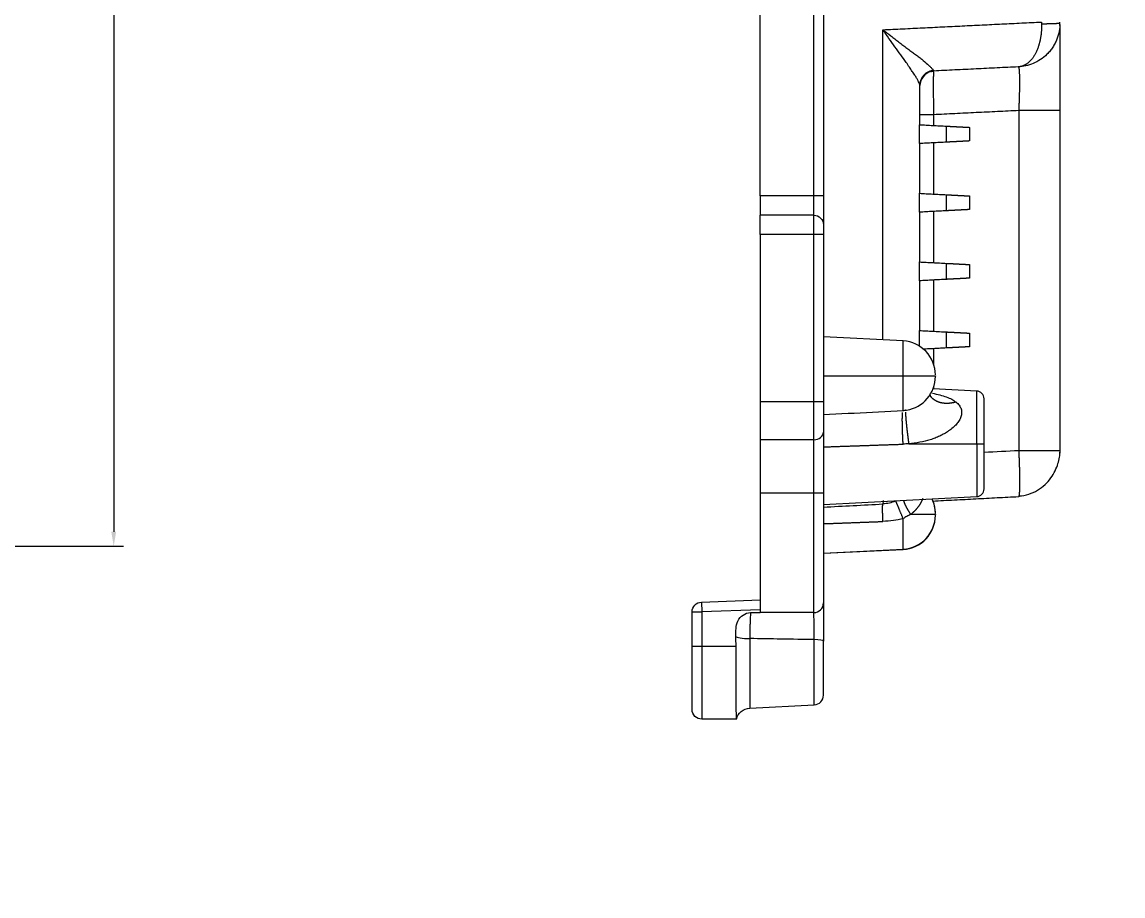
# Model space of a CAD drawing. Header units: millimetres. Extents: x 958 to 3026, y 447 to 1692.
# Drawn here: x 1564.4 to 1677.5, y 1244.9 to 1334.7 of the extents above; entities that cross this region are included whole.
import ezdxf

# ---------------------------------------------------------------- set-up
doc = ezdxf.new("R2010")
doc.units = ezdxf.units.MM
doc.layers.add('2', color=7, linetype='Continuous', true_color=0xffffff)
doc.layers.add('尺寸线层2', color=3, linetype='Continuous')
doc.styles.get("Standard").update_dxf_attribs({"font": 'txt', "bigfont": 'gbcbig.shx'})
doc.styles.add('标准', font='txt.shx')
doc.dimstyles.new('小粟 Standard', dxfattribs={"dimtxt": 2.5, "dimasz": 1.5, "dimexe": 1, "dimexo": 0.05, "dimgap": 0.3, "dimtad": 1, "dimzin": 0, "dimdsep": 46, "dimtxsty": 'Standard', "dimcen": 0.09, "dimadec": 1, "dimazin": 0, "dimtfac": 1, "dimtmove": 0, "dimatfit": 3, "dimfxl": 1, "dimtolj": 1, "dimtzin": 0, "dimlwd": 13, "dimlwe": 13, "dimarcsym": 0})

# ---------------------------------------------------------------- blocks, each defined once
blk = doc.blocks.new('*D89')
at = {"layer": 'Defpoints', "color": 0}
for p in [(1542.12, 1289.12), (1377.35, 1286.29), (2714.27, 1257.88), (2553.92, 1243.63), (1542.12, 1224.19), (2714.27, 1211.35)]:
    blk.add_point(p, dxfattribs=at)
at = {"layer": '尺寸线层2', "color": 0, "lineweight": 13}
for p, q in [((1542.12, 1289.07), (1542.12, 1223.19)), ((1377.35, 1286.24), (1377.35, 1223.19)), ((2714.27, 1257.83), (2714.27, 1210.35)), ((2553.92, 1243.58), (2553.92, 1210.35)), ((1378.85, 1224.19), (1540.62, 1224.19)), ((2555.42, 1211.35), (2712.77, 1211.35))]:
    blk.add_line(p, q, dxfattribs=at)
at = {"layer": '尺寸线层2', "color": 0}
for points in [[(1378.85, 1224.44), (1378.85, 1223.94), (1377.35, 1224.19)], [(1540.62, 1224.44), (1540.62, 1223.94), (1542.12, 1224.19)], [(2555.42, 1211.6), (2555.42, 1211.1), (2553.92, 1211.35)], [(2712.77, 1211.6), (2712.77, 1211.1), (2714.27, 1211.35)]]:
    blk.add_solid(points, dxfattribs=at)
at = {"layer": '尺寸线层2', "color": 0, "insert": (1459.74, 1225.74), "char_height": 2.5, "attachment_point": 5}
blk.add_mtext('\\A1;164.8', dxfattribs=at)
at = {"layer": '尺寸线层2', "color": 0, "insert": (2634.1, 1212.9), "char_height": 2.5, "attachment_point": 5, "style": '标准'}
blk.add_mtext('\\A1;160.35%%P0.2', dxfattribs=at)
blk = doc.blocks.new('*D87')
at = {"layer": 'Defpoints', "color": 0}
for p in [(1536.68, 1447.9), (1536.68, 1280.86), (1573.78, 1280.86)]:
    blk.add_point(p, dxfattribs=at)
at = {"layer": '尺寸线层2', "color": 0, "lineweight": 13}
for p, q in [((1536.73, 1447.9), (1574.78, 1447.9)), ((1573.78, 1446.4), (1573.78, 1282.36)), ((1536.73, 1280.86), (1574.78, 1280.86))]:
    blk.add_line(p, q, dxfattribs=at)
at = {"layer": '尺寸线层2', "color": 0}
for points in [[(1573.53, 1446.4), (1574.03, 1446.4), (1573.78, 1447.9)], [(1573.53, 1282.36), (1574.03, 1282.36), (1573.78, 1280.86)]]:
    blk.add_solid(points, dxfattribs=at)
at = {"layer": '尺寸线层2', "color": 0, "insert": (1572.23, 1364.07), "char_height": 2.5, "attachment_point": 5, "rotation": 90}
blk.add_mtext('\\A1;167', dxfattribs=at)

msp = doc.modelspace()

# ---------------------------------------------------------------- linework, layer by layer
at = {"layer": '2', "color": 7, "linetype": 'Continuous', "lineweight": 20}
for p, q in [((1640.222, 1316.893), (1640.222, 1411.893)), ((1646.722, 1411.893), (1646.722, 1316.893)), ((1656.622, 1324.185), (1656.622, 1328.259)), ((1671.022, 1325.642), (1671.022, 1290.683)), ((1656.576, 1322.248), (1656.576, 1324.187)), ((1661.722, 1323.918), (1661.722, 1322.518)), ((1656.622, 1317.135), (1656.622, 1322.25)), ((1656.576, 1315.198), (1656.576, 1317.137)), ((1640.222, 1316.893), (1640.222, 1314.893)), ((1646.722, 1316.893), (1646.722, 1313.893)), ((1661.722, 1316.868), (1661.722, 1315.468)), ((1645.722, 1314.893), (1640.222, 1314.893)), ((1640.222, 1312.893), (1640.222, 1314.893)), ((1656.622, 1310.085), (1656.622, 1315.2)), ((1646.722, 1313.893), (1646.722, 1312.893)), ((1640.222, 1312.893), (1640.222, 1295.722)), ((1646.722, 1312.893), (1646.722, 1295.722)), ((1656.576, 1308.148), (1656.576, 1310.087)), ((1661.722, 1309.818), (1661.722, 1308.418)), ((1656.622, 1303.035), (1656.622, 1308.15)), ((1654.905, 1301.964), (1646.724, 1302.393)), ((1656.576, 1301.437), (1656.576, 1303.037)), ((1661.722, 1302.768), (1661.722, 1301.368)), ((1658.222, 1298.393), (1658.222, 1298.393)), ((1662.464, 1296.818), (1657.986, 1297.052)), ((1640.222, 1295.722), (1640.222, 1291.819)), ((1646.722, 1295.722), (1646.722, 1292.599)), ((1651.761, 1294.657), (1654.905, 1294.822)), ((1646.722, 1292.599), (1646.722, 1286.329)), ((1640.222, 1291.819), (1640.222, 1286.332)), ((1640.222, 1286.332), (1640.222, 1274.043)), ((1646.722, 1286.329), (1646.722, 1275.043)), ((1646.722, 1285.143), (1662.464, 1285.968)), ((1658.222, 1284.143), (1658.222, 1284.143)), ((1646.722, 1280.143), (1654.905, 1280.572)), ((1646.725, 1280.143), (1654.893, 1280.542)), ((1634.187, 1275.127), (1640.222, 1275.343)), ((1633.222, 1270.611), (1633.222, 1274.128)), ((1639.222, 1274.043), (1640.222, 1274.043)), ((1645.722, 1274.043), (1640.222, 1274.043)), ((1646.722, 1265.563), (1646.722, 1271.123)), ((1639.144, 1264.217), (1645.775, 1264.565)), ((1637.769, 1263.093), (1634.222, 1263.093))]:
    msp.add_line(p, q, dxfattribs=at)
at = {"layer": '2', "color": 155, "linetype": 'Continuous', "lineweight": 13}
for p, q in [((1645.722, 1316.893), (1645.722, 1411.893)), ((1652.832, 1302.073), (1652.832, 1333.946)), ((1658.036, 1325.214), (1658.036, 1324.111)), ((1666.781, 1325.642), (1666.781, 1290.683)), ((1659.353, 1322.393), (1659.353, 1324.042)), ((1658.036, 1322.324), (1658.036, 1317.061)), ((1659.353, 1315.343), (1659.353, 1316.992)), ((1645.722, 1316.893), (1640.222, 1316.893)), ((1645.722, 1314.893), (1645.722, 1316.893)), ((1646.722, 1316.893), (1645.722, 1316.893)), ((1645.722, 1312.893), (1645.722, 1314.893)), ((1658.036, 1315.274), (1658.036, 1310.011)), ((1645.722, 1312.893), (1640.222, 1312.893)), ((1646.722, 1312.893), (1645.722, 1312.893)), ((1645.722, 1295.722), (1645.722, 1312.893)), ((1659.353, 1308.293), (1659.353, 1309.942)), ((1658.036, 1308.224), (1658.036, 1302.961)), ((1659.353, 1301.243), (1659.353, 1302.892)), ((1654.905, 1298.393), (1654.905, 1301.964)), ((1658.036, 1301.174), (1658.036, 1299.595)), ((1646.722, 1298.393), (1654.905, 1298.393)), ((1654.905, 1298.393), (1658.222, 1298.393)), ((1654.905, 1294.822), (1654.905, 1298.393)), ((1658.036, 1297.19), (1658.036, 1297.05)), ((1662.464, 1291.393), (1662.464, 1296.818)), ((1645.722, 1295.722), (1640.222, 1295.722)), ((1646.722, 1295.722), (1645.722, 1295.722)), ((1645.722, 1291.819), (1645.722, 1295.722)), ((1645.722, 1291.819), (1640.222, 1291.819)), ((1645.722, 1286.332), (1645.722, 1291.819)), ((1655.481, 1291.393), (1662.464, 1291.393)), ((1662.464, 1291.393), (1663.222, 1291.393)), ((1662.464, 1291.393), (1662.464, 1285.968)), ((1645.722, 1286.332), (1640.222, 1286.332)), ((1645.722, 1274.043), (1645.722, 1286.332)), ((1654.905, 1280.572), (1654.905, 1283.708)), ((1658.222, 1284.143), (1655.675, 1284.143)), ((1654.893, 1280.571), (1654.893, 1280.542)), ((1634.187, 1275.127), (1634.222, 1274.128)), ((1633.222, 1274.128), (1634.222, 1274.128)), ((1640.222, 1274.342), (1634.222, 1274.128)), ((1634.222, 1274.128), (1634.222, 1270.611)), ((1633.222, 1270.611), (1634.222, 1270.611)), ((1634.222, 1270.611), (1637.732, 1270.611)), ((1639.144, 1271.38), (1639.144, 1264.217)), ((1645.775, 1264.565), (1645.775, 1271.274))]:
    msp.add_line(p, q, dxfattribs=at)
at = {"layer": '2', "color": 7, "linetype": 'Continuous', "lineweight": 20, "extrusion": (0, 0, -1)}
for centre, radius, start, end in [((-1645.722, 1313.893), 1, 90, 180), ((-1634.222, 1274.128), 1, 0, 87.95459), ((-1634.222, 1264.093), 1, 270, 0), ((-1639.222, 1262.719), 1.5, 14.4357, 87)]:
    msp.add_arc(centre, radius, start, end, dxfattribs=at)
at = {"layer": '2', "color": 7, "linetype": 'Continuous', "lineweight": 20}
for centre, radius, start, end in [((1654.722, 1298.469), 3.5, 0, 87), ((1654.722, 1298.317), 3.5, 278.92133, 0), ((1662.422, 1296.019), 0.8, 0, 87), ((1654.722, 1298.317), 3.5, 273, 278.92133), ((1662.422, 1286.767), 0.8, 273, 0), ((1654.722, 1284.219), 3.5, 0, 25.53711), ((1654.722, 1284.247), 3.5, 0, 20.72518), ((1654.722, 1284.038), 3.5, 272.8, 0), ((1654.722, 1284.067), 3.5, 273, 0), ((1645.722, 1275.043), 1, 270, 360), ((1645.722, 1265.563), 1, 273, 0)]:
    msp.add_arc(centre, radius, start, end, dxfattribs=at)
at = {"layer": '2', "color": 155, "linetype": 'Continuous', "lineweight": 13}
for centre, major_axis, ratio, start_param, end_param in [((1645.722, 1292.599), (-1, 0), 0.7806313, 1.5707963, 3.1415927), ((1645.722, 1286.329), (-1, 0), 0.0032007, 3.1415927, 4.712389), ((1639.222, 1271.619), (1.5, 0), 0.1598368, 3.1921254, 4.6600291), ((1645.722, 1271.123), (-1, 0), 0.1511922, 3.1415927, 4.6600291)]:
    msp.add_ellipse(centre, major_axis=major_axis, ratio=ratio, start_param=start_param, end_param=end_param, dxfattribs=at)
for points, degree in [([(1652.832, 1333.946), (1669.127, 1334.743)], 1), ([(1669.127, 1334.743), (1669.128, 1334.691), (1669.129, 1334.639), (1669.13, 1334.587), (1669.131, 1334.535)], 4), ([(1658.04, 1329.744), (1657.586, 1329.72), (1657.141, 1329.524), (1656.795, 1329.161), (1656.622, 1328.71), (1656.622, 1328.259)], 5), ([(1658.04, 1329.744), (1658.043, 1329.732), (1658.046, 1329.72), (1658.049, 1329.707)], 3), ([(1658.036, 1325.214), (1657.37, 1325.214), (1656.779, 1325.214), (1656.649, 1325.214)], 3), ([(1666.781, 1325.642), (1658.036, 1325.214)], 1), ([(1646.722, 1291.075), (1648.359, 1291.131), (1649.996, 1291.188), (1651.632, 1291.244), (1653.269, 1291.301), (1654.905, 1291.358)], 5), ([(1655.481, 1291.393), (1655.289, 1291.381), (1655.097, 1291.369), (1654.905, 1291.358)], 3), ([(1666.781, 1290.683), (1665.595, 1290.621), (1664.409, 1290.559), (1663.222, 1290.497)], 3), ([(1652.832, 1285.21), (1652.857, 1285.212), (1652.877, 1285.337), (1652.887, 1285.572)], 3), ([(1654.905, 1283.708), (1654.659, 1284.3), (1654.425, 1284.864), (1654.246, 1285.296), (1654.158, 1285.511), (1654.159, 1285.512)], 5), ([(1654.936, 1285.596), (1654.987, 1285.39), (1655.093, 1285.123), (1655.252, 1284.812), (1655.451, 1284.477), (1655.675, 1284.143)], 5), ([(1652.832, 1283.41), (1652.805, 1284.013), (1652.79, 1284.574), (1652.79, 1284.997), (1652.805, 1285.209), (1652.832, 1285.21)], 5), ([(1646.722, 1283.182), (1647.944, 1283.229), (1649.166, 1283.275), (1650.388, 1283.321), (1651.61, 1283.366), (1652.832, 1283.41)], 5)]:
    msp.add_open_spline(points, degree=degree, dxfattribs=at)
for points, degree, knots in [([(1669.131, 1334.535), (1669.145, 1333.891), (1669.091, 1333.25), (1668.97, 1332.651), (1668.573, 1331.441), (1667.959, 1330.629), (1667.572, 1330.319), (1667.161, 1330.153), (1666.742, 1330.133)], 5, [0, 0, 0, 0, 0, 0, 0.4407126, 0.4407126, 0.4407126, 1, 1, 1, 1, 1, 1]), ([(1671.014, 1334.619), (1670.989, 1334.606), (1670.92, 1334.594), (1670.808, 1334.583), (1670.485, 1334.561), (1670.016, 1334.545), (1669.734, 1334.539), (1669.434, 1334.535), (1669.131, 1334.535)], 5, [0, 0, 0, 0, 0, 0, 0.4672519, 0.4672519, 0.4672519, 1, 1, 1, 1, 1, 1]), ([(1652.832, 1333.946), (1653.104, 1333.739), (1653.515, 1333.428), (1654.054, 1333.005), (1654.462, 1332.686), (1654.869, 1332.368), (1655.277, 1332.057), (1655.683, 1331.753), (1656.087, 1331.471), (1656.472, 1331.194), (1656.936, 1330.821), (1657.287, 1330.509), (1657.515, 1330.306), (1657.579, 1330.249), (1657.622, 1330.21), (1657.732, 1330.11), (1657.879, 1329.968), (1658.008, 1329.824), (1658.029, 1329.77), (1658.04, 1329.744)], 3, [0, 0, 0, 0, 0.1205685, 0.1820483, 0.2442479, 0.3071042, 0.3705433, 0.4344817, 0.4988281, 0.5609084, 0.6233468, 0.7498659, 0.781979, 0.7902816, 0.7988663, 0.8158209, 0.8808658, 0.9420125, 1, 1, 1, 1]), ([(1658.033, 1329.629), (1658.033, 1329.628), (1658.027, 1329.577), (1658.016, 1329.396), (1658.004, 1328.966), (1657.998, 1328.369), (1658.001, 1327.647), (1658.009, 1326.848), (1658.022, 1326.028), (1658.031, 1325.479), (1658.036, 1325.214)], 3, [0, 0, 0, 0, 0.0019605, 0.145311, 0.2933019, 0.4429835, 0.5911966, 0.7349611, 0.8722912, 1, 1, 1, 1]), ([(1666.742, 1330.133), (1666.777, 1330.134), (1666.807, 1330.033), (1666.831, 1329.827), (1666.868, 1329.13), (1666.865, 1327.998), (1666.849, 1327.248), (1666.82, 1326.445), (1666.781, 1325.642)], 5, [0, 0, 0, 0, 0, 0, 0.4320695, 0.4320695, 0.4320695, 1, 1, 1, 1, 1, 1]), ([(1671.022, 1325.642), (1671.022, 1325.642), (1670.574, 1325.642), (1669.015, 1325.642), (1667.914, 1325.642), (1666.781, 1325.642)], 3, [0, 0, 0, 0, 0.5, 0.5, 1, 1, 1, 1]), ([(1660.34, 1295.684), (1660.402, 1295.631), (1660.523, 1295.528), (1660.671, 1295.357), (1660.785, 1295.177), (1660.866, 1294.989), (1660.912, 1294.793), (1660.924, 1294.59), (1660.901, 1294.38), (1660.83, 1294.11), (1660.676, 1293.779), (1660.4, 1293.404), (1660.031, 1293.041), (1659.601, 1292.717), (1659.142, 1292.431), (1658.677, 1292.189), (1658.193, 1291.981), (1657.514, 1291.745), (1656.611, 1291.52), (1655.864, 1291.436), (1655.481, 1291.393)], 3, [0, 0, 0, 0, 0.0349379, 0.0679826, 0.099474, 0.1298015, 0.1593982, 0.1887278, 0.2182661, 0.2484786, 0.302825, 0.3599614, 0.4219291, 0.4903317, 0.5519385, 0.6132188, 0.6747547, 0.7370232, 0.8651695, 1, 1, 1, 1]), ([(1660.34, 1295.684), (1659.754, 1295.517), (1659.175, 1295.471), (1658.649, 1295.558), (1658.177, 1295.79), (1657.844, 1296.143), (1657.818, 1296.173), (1657.793, 1296.203), (1657.769, 1296.233)], 5, [0, 0, 0, 0, 0, 0, 0.9192231, 0.9192231, 0.9192231, 1, 1, 1, 1, 1, 1]), ([(1657.914, 1296.587), (1658.173, 1296.538), (1658.664, 1296.432), (1659.329, 1296.23), (1659.897, 1295.993), (1660.197, 1295.784), (1660.34, 1295.684)], 3, [0, 0, 0, 0, 0.284451, 0.5455878, 0.7827497, 1, 1, 1, 1]), ([(1654.905, 1291.358), (1654.874, 1291.923), (1654.849, 1292.487), (1654.832, 1293.019), (1654.819, 1293.725), (1654.826, 1294.245), (1654.83, 1294.395), (1654.836, 1294.519), (1654.845, 1294.616)], 5, [0, 0, 0, 0, 0, 0, 0.6666804, 0.6666804, 0.6666804, 1, 1, 1, 1, 1, 1]), ([(1655.15, 1294.644), (1655.149, 1294.547), (1655.153, 1294.422), (1655.161, 1294.273), (1655.198, 1293.754), (1655.27, 1293.049), (1655.331, 1292.517), (1655.403, 1291.955), (1655.481, 1291.393)], 5, [0, 0, 0, 0, 0, 0, 0.3333193, 0.3333193, 0.3333193, 1, 1, 1, 1, 1, 1]), ([(1671.022, 1290.683), (1671.022, 1290.683), (1670.893, 1290.683), (1670.636, 1290.683), (1669.888, 1290.683), (1668.766, 1290.683), (1668.134, 1290.683), (1667.461, 1290.683), (1666.781, 1290.683)], 5, [0, 0, 0, 0, 0, 0, 0.5, 0.5, 0.5, 1, 1, 1, 1, 1, 1]), ([(1666.781, 1290.683), (1666.802, 1290.256), (1666.821, 1289.829), (1666.837, 1289.408), (1666.874, 1288.172), (1666.88, 1287.13), (1666.868, 1286.576), (1666.842, 1286.206), (1666.804, 1286.034)], 5, [0, 0, 0, 0, 0, 0, 0.3284341, 0.3284341, 0.3284341, 1, 1, 1, 1, 1, 1]), ([(1655.675, 1284.143), (1656.032, 1284.404), (1656.344, 1284.711), (1656.589, 1285.043), (1656.786, 1285.391), (1656.923, 1285.701), (1656.935, 1285.728), (1656.946, 1285.753), (1656.956, 1285.779)], 5, [0, 0, 0, 0, 0, 0, 0.9144937, 0.9144937, 0.9144937, 1, 1, 1, 1, 1, 1]), ([(1654.905, 1283.708), (1654.574, 1283.632), (1653.891, 1283.476), (1653.191, 1283.433), (1652.832, 1283.41)], 3, [0, 0, 0, 0, 0.4854715, 1, 1, 1, 1]), ([(1639.222, 1274.043), (1639.216, 1273.963), (1639.21, 1273.863), (1639.195, 1273.574), (1639.186, 1273.361), (1639.174, 1272.978), (1639.169, 1272.82), (1639.159, 1272.395), (1639.153, 1272.113), (1639.147, 1271.682), (1639.145, 1271.529), (1639.144, 1271.38)], 3, [0, 0, 0, 0, 0.1744093, 0.1744093, 0.4365229, 0.4365229, 0.598273, 0.598273, 0.8595889, 0.8595889, 1, 1, 1, 1]), ([(1645.775, 1271.274), (1645.774, 1271.55), (1645.772, 1271.837), (1645.766, 1272.386), (1645.763, 1272.655), (1645.754, 1273.14), (1645.749, 1273.361), (1645.738, 1273.728), (1645.732, 1273.877), (1645.725, 1274.003), (1645.724, 1274.024), (1645.722, 1274.043)], 3, [0, 0, 0, 0, 0.2362992, 0.2362992, 0.4726551, 0.4726551, 0.7095276, 0.7095276, 0.9470482, 0.9470482, 1, 1, 1, 1]), ([(1634.222, 1270.611), (1634.222, 1268.643), (1634.222, 1266.687), (1634.222, 1263.903), (1634.222, 1263.093), (1634.222, 1263.093)], 3, [0, 0, 0, 0, 0.4999999, 0.4999999, 1, 1, 1, 1]), ([(1645.775, 1271.274), (1644.642, 1271.289), (1643.509, 1271.305), (1641.299, 1271.341), (1640.221, 1271.359), (1639.144, 1271.38)], 3, [0, 0, 0, 0, 0.512521, 0.512521, 1, 1, 1, 1])]:
    msp.add_open_spline(points, degree=degree, knots=knots, dxfattribs=at)
at = {"layer": '2', "color": 7, "linetype": 'Continuous', "lineweight": 20}
for points, degree, knots in [([(1671.018, 1334.478), (1671.015, 1334.393), (1671.005, 1334.169), (1670.953, 1333.804), (1670.855, 1333.384), (1670.711, 1332.964), (1670.523, 1332.55), (1670.289, 1332.151), (1670.011, 1331.772), (1669.605, 1331.326), (1669.037, 1330.862), (1668.292, 1330.463), (1667.513, 1330.208), (1666.997, 1330.157), (1666.742, 1330.133)], 3, [0, 0, 0, 0, 0.0354918, 0.0940949, 0.1549745, 0.2180624, 0.2832389, 0.35034, 0.4191672, 0.489499, 0.6196411, 0.7490488, 0.8761864, 1, 1, 1, 1]), ([(1671.022, 1334.413), (1671.022, 1334.252), (1671.022, 1333.313), (1671.022, 1330.683), (1671.022, 1328.3), (1671.022, 1326.573), (1671.022, 1325.642)], 2, [0, 0, 0, 0.1250298, 0.4166865, 0.7083433, 0.8541716, 1, 1, 1]), ([(1656.622, 1328.259), (1656.619, 1328.288), (1656.611, 1328.347), (1656.549, 1328.504), (1656.446, 1328.713), (1656.295, 1328.978), (1656.096, 1329.299), (1655.848, 1329.676), (1655.553, 1330.108), (1655.163, 1330.678), (1654.665, 1331.376), (1654.058, 1332.196), (1653.433, 1333.051), (1653.033, 1333.647), (1652.832, 1333.946)], 3, [0, 0, 0, 0, 0.0465625, 0.0969864, 0.1517579, 0.2112018, 0.2755169, 0.3448087, 0.419117, 0.498441, 0.6213769, 0.7462133, 0.8725003, 1, 1, 1, 1]), ([(1659.353, 1324.042), (1659.477, 1324.035), (1659.716, 1324.023), (1660.061, 1324.005), (1660.409, 1323.986), (1660.635, 1323.975), (1660.888, 1323.961), (1661.147, 1323.948), (1661.312, 1323.939), (1661.477, 1323.931), (1661.636, 1323.922), (1661.701, 1323.919), (1661.722, 1323.918), (1661.722, 1323.918)], 2, [0, 0, 0, 0.0625, 0.125, 0.25, 0.3316327, 0.3928571, 0.5, 0.5816327, 0.6428571, 0.75, 0.875, 0.9375, 1, 1, 1]), ([(1661.722, 1322.518), (1661.722, 1322.518), (1661.701, 1322.517), (1661.637, 1322.513), (1661.495, 1322.506), (1661.365, 1322.499), (1661.183, 1322.489), (1660.924, 1322.476), (1660.713, 1322.465), (1660.452, 1322.451), (1660.062, 1322.431), (1659.717, 1322.413), (1659.478, 1322.4), (1659.353, 1322.393)], 2, [0, 0, 0, 0.0625, 0.125, 0.25, 0.3316327, 0.3928571, 0.5, 0.5816327, 0.6428571, 0.75, 0.875, 0.9375, 1, 1, 1]), ([(1659.353, 1316.992), (1659.477, 1316.985), (1659.716, 1316.973), (1660.061, 1316.955), (1660.409, 1316.936), (1660.635, 1316.925), (1660.888, 1316.911), (1661.147, 1316.898), (1661.312, 1316.889), (1661.477, 1316.881), (1661.636, 1316.872), (1661.701, 1316.869), (1661.722, 1316.868), (1661.722, 1316.868)], 2, [0, 0, 0, 0.0625, 0.125, 0.25, 0.3316327, 0.3928571, 0.5, 0.5816327, 0.6428571, 0.75, 0.875, 0.9375, 1, 1, 1]), ([(1661.722, 1315.468), (1661.722, 1315.468), (1661.701, 1315.467), (1661.637, 1315.463), (1661.495, 1315.456), (1661.365, 1315.449), (1661.183, 1315.439), (1660.924, 1315.426), (1660.713, 1315.415), (1660.452, 1315.401), (1660.062, 1315.381), (1659.717, 1315.363), (1659.478, 1315.35), (1659.353, 1315.343)], 2, [0, 0, 0, 0.0625, 0.125, 0.25, 0.3316327, 0.3928571, 0.5, 0.5816327, 0.6428571, 0.75, 0.875, 0.9375, 1, 1, 1]), ([(1659.353, 1309.942), (1659.477, 1309.935), (1659.716, 1309.923), (1660.061, 1309.905), (1660.409, 1309.886), (1660.635, 1309.875), (1660.888, 1309.861), (1661.147, 1309.848), (1661.312, 1309.839), (1661.477, 1309.831), (1661.636, 1309.822), (1661.701, 1309.819), (1661.722, 1309.818), (1661.722, 1309.818)], 2, [0, 0, 0, 0.0625, 0.125, 0.25, 0.3316327, 0.3928571, 0.5, 0.5816327, 0.6428571, 0.75, 0.875, 0.9375, 1, 1, 1]), ([(1661.722, 1308.418), (1661.722, 1308.418), (1661.701, 1308.417), (1661.637, 1308.413), (1661.495, 1308.406), (1661.365, 1308.399), (1661.183, 1308.389), (1660.924, 1308.376), (1660.713, 1308.365), (1660.452, 1308.351), (1660.062, 1308.331), (1659.717, 1308.313), (1659.478, 1308.3), (1659.353, 1308.293)], 2, [0, 0, 0, 0.0625, 0.125, 0.25, 0.3316327, 0.3928571, 0.5, 0.5816327, 0.6428571, 0.75, 0.875, 0.9375, 1, 1, 1]), ([(1659.353, 1302.892), (1659.477, 1302.885), (1659.716, 1302.873), (1660.061, 1302.855), (1660.409, 1302.836), (1660.635, 1302.825), (1660.888, 1302.811), (1661.147, 1302.798), (1661.312, 1302.789), (1661.477, 1302.781), (1661.636, 1302.772), (1661.701, 1302.769), (1661.722, 1302.768), (1661.722, 1302.768)], 2, [0, 0, 0, 0.0625, 0.125, 0.25, 0.3316327, 0.3928571, 0.5, 0.5816327, 0.6428571, 0.75, 0.875, 0.9375, 1, 1, 1]), ([(1661.722, 1301.368), (1661.722, 1301.368), (1661.701, 1301.367), (1661.637, 1301.363), (1661.495, 1301.356), (1661.365, 1301.349), (1661.183, 1301.339), (1660.924, 1301.326), (1660.713, 1301.315), (1660.452, 1301.301), (1660.062, 1301.281), (1659.717, 1301.263), (1659.478, 1301.25), (1659.353, 1301.243)], 2, [0, 0, 0, 0.0625, 0.125, 0.25, 0.3316327, 0.3928571, 0.5, 0.5816327, 0.6428571, 0.75, 0.875, 0.9375, 1, 1, 1]), ([(1663.222, 1291.393), (1663.222, 1292.604), (1663.222, 1293.807), (1663.222, 1295.52), (1663.222, 1296.018), (1663.222, 1296.019)], 3, [0, 0, 0, 0, 0.500106, 0.500106, 1, 1, 1, 1]), ([(1663.222, 1286.767), (1663.222, 1286.767), (1663.222, 1287.265), (1663.222, 1288.978), (1663.222, 1290.182), (1663.222, 1291.393)], 3, [0, 0, 0, 0, 0.4999661, 0.4999661, 1, 1, 1, 1]), ([(1666.804, 1286.033), (1667.155, 1286.057), (1667.817, 1286.179), (1668.734, 1286.592), (1669.497, 1287.17), (1670.098, 1287.86), (1670.538, 1288.602), (1670.828, 1289.335), (1670.988, 1290.008), (1671.021, 1290.367), (1671.022, 1290.527)], 3, [0, 0, 0, 0, 0.1489974, 0.2920492, 0.4295125, 0.5608397, 0.6847709, 0.7998293, 0.9049274, 1, 1, 1, 1]), ([(1654.09, 1285.484), (1653.897, 1285.407), (1653.485, 1285.276), (1653.054, 1285.233), (1652.832, 1285.21)], 3, [0, 0, 0, 0, 0.4823252, 1, 1, 1, 1]), ([(1655.675, 1284.143), (1655.546, 1284.073), (1655.289, 1283.935), (1655.033, 1283.783), (1654.905, 1283.708)], 3, [0, 0, 0, 0, 0.504801, 1, 1, 1, 1]), ([(1637.724, 1271.607), (1637.72, 1272.141), (1637.697, 1272.687), (1638.162, 1273.679), (1638.678, 1274.043), (1639.222, 1274.043)], 3, [0, 0, 0, 0, 0.5, 0.5, 1, 1, 1, 1]), ([(1646.722, 1275.043), (1646.722, 1275.007), (1646.722, 1274.963), (1646.722, 1274.768), (1646.722, 1274.56), (1646.722, 1274.048), (1646.722, 1273.738), (1646.722, 1273.059), (1646.722, 1272.682), (1646.722, 1271.912), (1646.722, 1271.51), (1646.722, 1271.123)], 3, [0, 0, 0, 0, 0.0818339, 0.0818339, 0.3117075, 0.3117075, 0.5412604, 0.5412604, 0.770624, 0.770624, 1, 1, 1, 1]), ([(1633.222, 1264.093), (1633.222, 1264.093), (1633.222, 1264.803), (1633.222, 1267.205), (1633.222, 1268.893), (1633.222, 1270.611)], 3, [0, 0, 0, 0, 0.5, 0.5, 1, 1, 1, 1]), ([(1637.769, 1263.093), (1637.769, 1263.093), (1637.764, 1263.915), (1637.748, 1266.687), (1637.738, 1268.653), (1637.732, 1270.611)], 3, [0, 0, 0, 0, 0.5, 0.5, 1, 1, 1, 1])]:
    msp.add_open_spline(points, degree=degree, knots=knots, dxfattribs=at)
for points, degree in [([(1671.016, 1334.399), (1671.022, 1334.506), (1671.013, 1334.618)], 2), ([(1671.022, 1334.627), (1671.022, 1334.625), (1671.021, 1334.624), (1671.02, 1334.622), (1671.017, 1334.62), (1671.014, 1334.619)], 5), ([(1671.022, 1334.627), (1671.022, 1334.656), (1671.022, 1334.685), (1671.022, 1334.714), (1671.022, 1334.743)], 4), ([(1657.776, 1329.665), (1657.136, 1329.499), (1656.622, 1328.877), (1656.622, 1328.209)], 3), ([(1658.049, 1329.707), (1657.94, 1329.702), (1657.832, 1329.683), (1657.729, 1329.652)], 3), ([(1657.767, 1329.666), (1658.046, 1329.71)], 1), ([(1666.742, 1330.133), (1658.049, 1329.707)], 1), ([(1656.74, 1328.762), (1656.664, 1328.588), (1656.622, 1328.4), (1656.622, 1328.209)], 3), ([(1656.622, 1328.259), (1656.622, 1328.239), (1656.622, 1328.224), (1656.622, 1328.214), (1656.622, 1328.209), (1656.622, 1328.209)], 5), ([(1656.576, 1324.187), (1659.353, 1324.042)], 1), ([(1659.353, 1322.393), (1656.576, 1322.248)], 1), ([(1656.576, 1317.137), (1659.353, 1316.992)], 1), ([(1659.353, 1315.343), (1656.576, 1315.198)], 1), ([(1656.576, 1310.087), (1659.353, 1309.942)], 1), ([(1659.353, 1308.293), (1656.576, 1308.148)], 1), ([(1656.576, 1303.037), (1659.353, 1302.892)], 1), ([(1659.353, 1301.243), (1656.947, 1301.117)], 1), ([(1658.222, 1298.393), (1658.222, 1298.313), (1658.222, 1298.313), (1658.222, 1298.393)], 3), ([(1657.769, 1296.234), (1657.715, 1296.425), (1657.654, 1296.491), (1657.616, 1296.478)], 3), ([(1657.769, 1296.233), (1657.753, 1296.254), (1657.737, 1296.275), (1657.722, 1296.296), (1657.707, 1296.317), (1657.693, 1296.339)], 5), ([(1657.782, 1296.215), (1657.784, 1296.217), (1657.78, 1296.223), (1657.769, 1296.234)], 3), ([(1646.722, 1294.393), (1648.405, 1294.482), (1650.087, 1294.571), (1651.769, 1294.66)], 3), ([(1654.867, 1294.779), (1654.872, 1294.8), (1654.878, 1294.815), (1654.883, 1294.826), (1654.889, 1294.831), (1654.896, 1294.831)], 5), ([(1655.183, 1294.859), (1655.176, 1294.859), (1655.171, 1294.853), (1655.166, 1294.842), (1655.162, 1294.826), (1655.159, 1294.805)], 5), ([(1671.022, 1290.683), (1671.022, 1290.434), (1671.022, 1290.434)], 2), ([(1666.758, 1285.94), (1657.972, 1285.48)], 1), ([(1666.804, 1286.034), (1666.795, 1285.997), (1666.787, 1285.969), (1666.778, 1285.95), (1666.768, 1285.941), (1666.758, 1285.94)], 5), ([(1646.722, 1284.89), (1648.759, 1284.997), (1650.795, 1285.104), (1652.832, 1285.21)], 3), ([(1658.222, 1284.143), (1658.222, 1284.063), (1658.222, 1284.063), (1658.222, 1284.143)], 3), ([(1637.732, 1270.611), (1637.731, 1270.943), (1637.727, 1271.275), (1637.724, 1271.607)], 3)]:
    msp.add_open_spline(points, degree=degree, dxfattribs=at)

# ---------------------------------------------------------------- dimensions: what is measured, and where the dimension line sits
at = {"layer": '尺寸线层2'}
dim = msp.add_linear_dim(base=(1573.783, 1280.865), p1=(1536.676, 1447.903), p2=(1536.676, 1280.865), angle=90, text='167', dimstyle='小粟 Standard', dxfattribs=at)
dim.commit()
dim.dimension.update_dxf_attribs({"geometry": '*D87', "text_midpoint": (1573.783, 1364.07), "dimtype": 160})
dim = msp.add_linear_dim(base=(2714.273, 1211.348), p1=(2553.923, 1243.628), p2=(2714.273, 1257.878), text='<>%%P0.2', dimstyle='小粟 Standard', override={"dimtxsty": '标准'}, dxfattribs=at)
dim.commit()
dim.dimension.update_dxf_attribs({"geometry": '*D89', "text_midpoint": (2634.098, 1211.348), "dimtype": 160})
dim = msp.add_linear_dim(base=(1542.122, 1224.194), p1=(1377.349, 1286.293), p2=(1542.122, 1289.122), text='164.8', dimstyle='小粟 Standard', dxfattribs=at)
dim.commit()
dim.dimension.update_dxf_attribs({"geometry": '*D89', "text_midpoint": (1459.735, 1225.744)})

doc.saveas('drawing.dxf')
